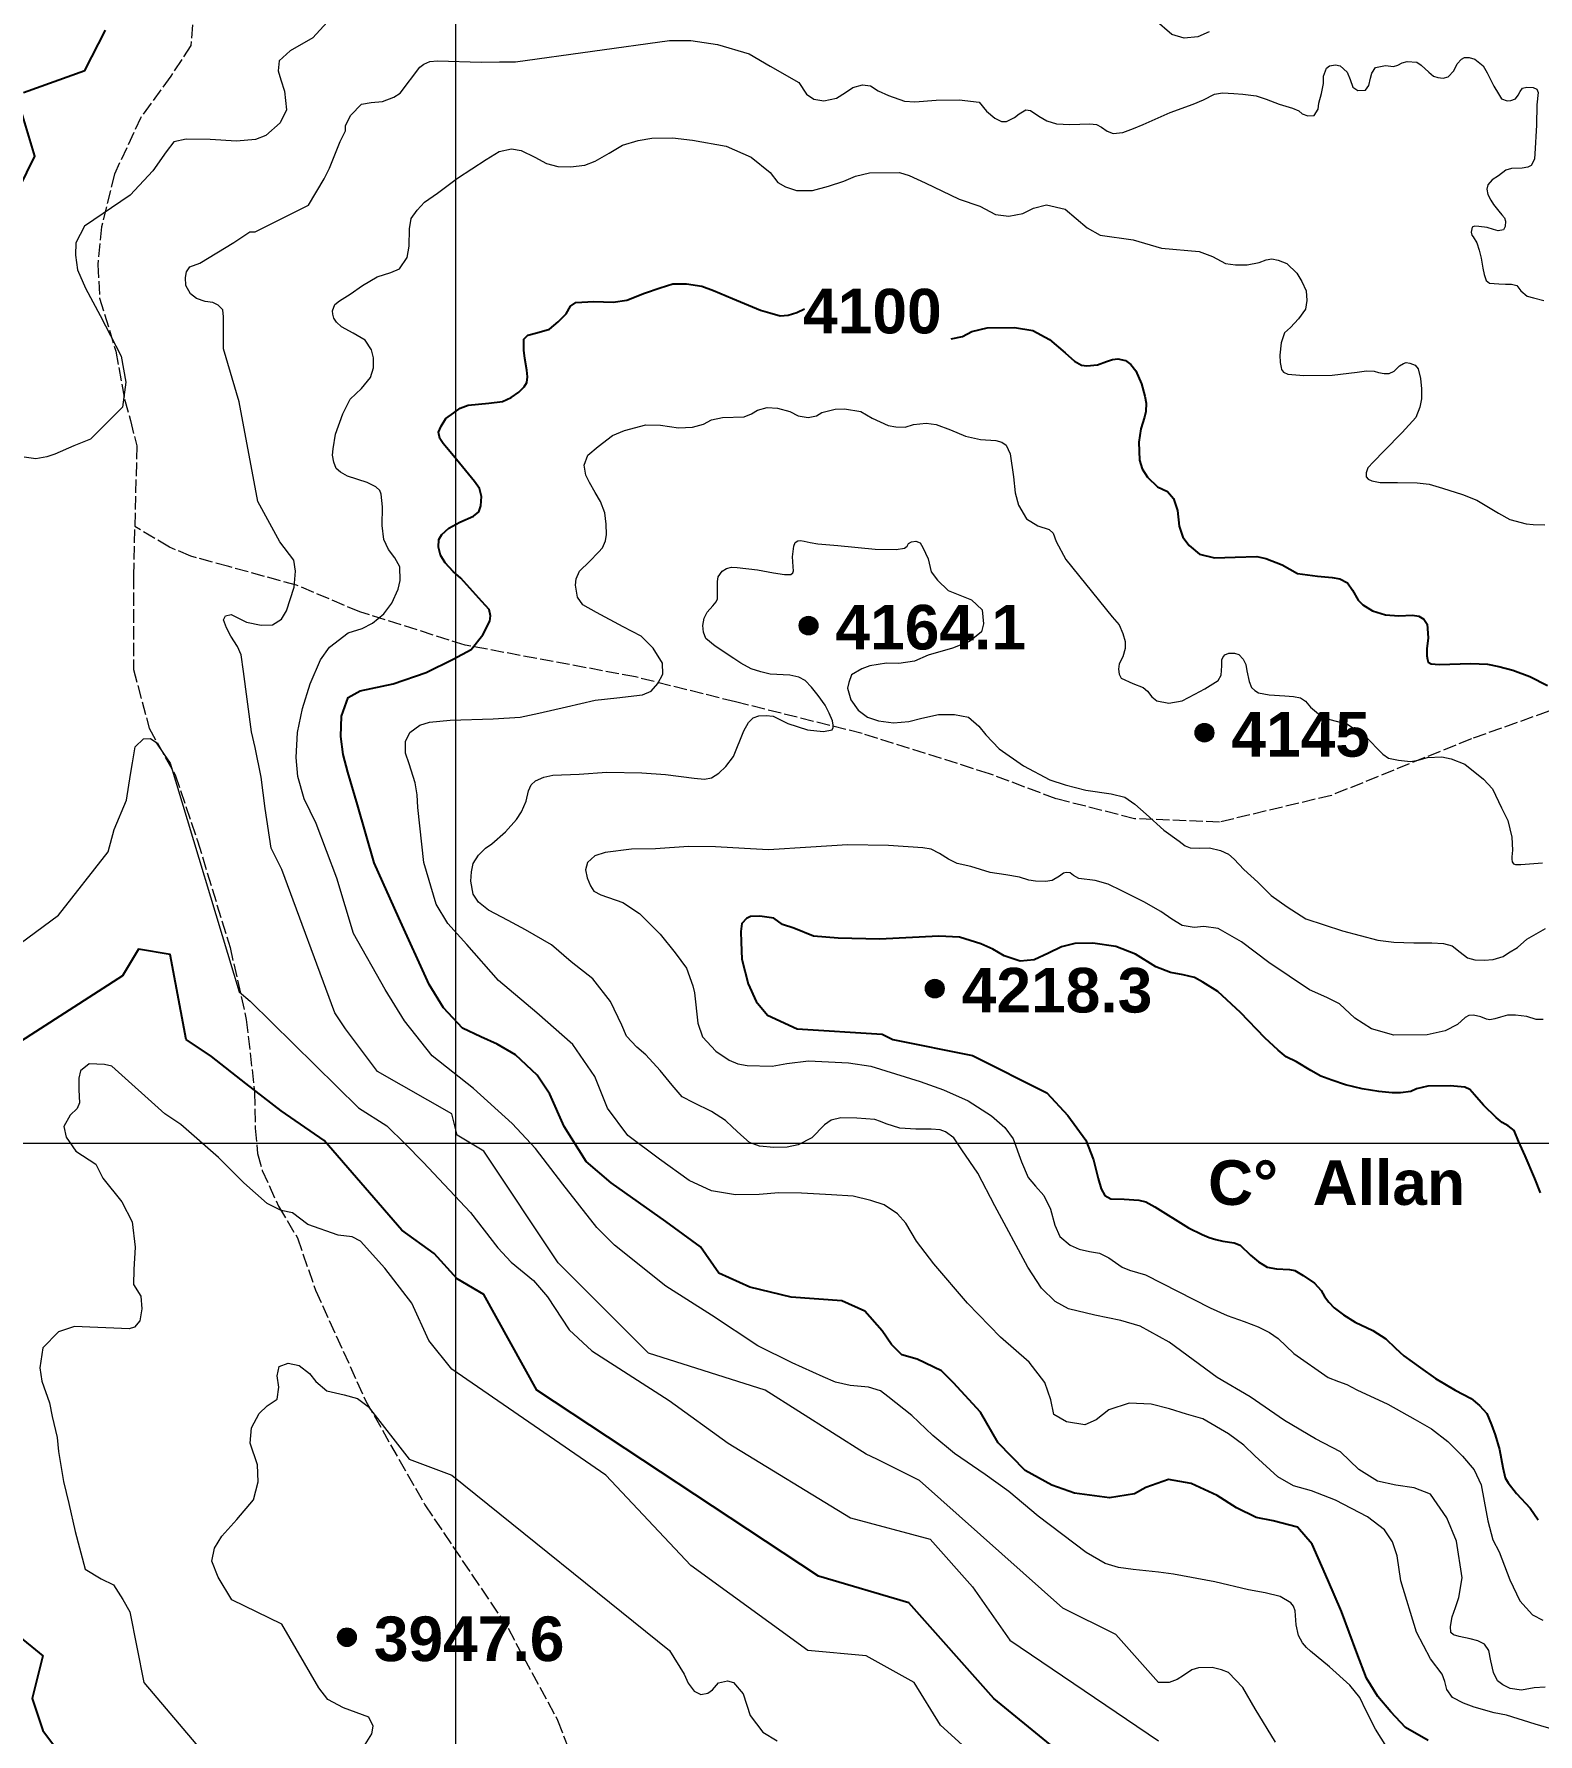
# Model space of a CAD drawing. Header units: metres. Extents: x 405809 to 420020, y 8257398 to 8272141.
# Drawn here: x 410622 to 411970, y 8266470 to 8267994 of the extents above; entities that cross this region are included whole.
import ezdxf

# ---------------------------------------------------------------- set-up
doc = ezdxf.new("R2010")
doc.units = ezdxf.units.M
doc.linetypes.add('ACAD_ISO02W100', pattern=[15, 12, -3])
for name, color, linetype, lineweight in [('CAMINOS1', 7, 'ACAD_ISO02W100', 5), ('COORDENADAS', 30, 'Continuous', 5), ('CURVAS MAESTRAS', 90, 'Continuous', 25), ('CURVAS SECUNDARIS', 46, 'Continuous', 9), ('texto', 7, 'Continuous', 13)]:
    doc.layers.add(name, color=color, linetype=linetype, lineweight=lineweight)
doc.styles.add('CARLOS', font='arialbd.ttf', dxfattribs={"height": 48})

msp = doc.modelspace()

# ---------------------------------------------------------------- hatches: boundary and pattern name
at = {"layer": 'texto'}
h = msp.add_hatch(color=256, dxfattribs=at)
edge = h.paths.add_edge_path()
edge.add_arc((411316.5, 8267463.8), 8.37, 0, 360)
h = msp.add_hatch(color=256, dxfattribs=at)
edge = h.paths.add_edge_path()
edge.add_arc((411671.4, 8267367.8), 8.37, 0, 360)
h = msp.add_hatch(color=256, dxfattribs=at)
edge = h.paths.add_edge_path()
edge.add_arc((411429.7, 8267138.4), 8.37, 0, 360)
h = msp.add_hatch(color=256, dxfattribs=at)
edge = h.paths.add_edge_path()
edge.add_arc((410902.7, 8266557), 8.37, 0, 360)

# ---------------------------------------------------------------- linework, layer by layer
at = {"layer": 'CAMINOS1'}
for points in [[(410764.3, 8268002.4), (410762.8, 8267983.7), (410744.7, 8267956.3), (410718, 8267919.3), (410694.2, 8267868.4), (410682.7, 8267821.3), (410679.3, 8267787.5), (410681, 8267757.4), (410695.4, 8267709.8), (410703.4, 8267666.7), (410708.6, 8267647.8), (410714.3, 8267624.9), (410711.3, 8267508.4), (410711.3, 8267424.6), (410725.3, 8267372), (410748.6, 8267330.1), (410768.7, 8267271), (410797.9, 8267175.2), (410812.5, 8267110.6), (410819.9, 8267045.7), (410820.5, 8267013.3), (410822.6, 8266990.5), (410826.8, 8266975.5), (410841.3, 8266943.3), (410858.4, 8266914.9), (410874.5, 8266868.1), (410919.6, 8266768.7), (410972.6, 8266675.6), (411047.1, 8266565), (411091.6, 8266482.5), (411129.7, 8266383)], [(412460.2, 8267636.2), (412429.6, 8267620.2), (412382.7, 8267593.4), (412341.1, 8267561.5), (412300.3, 8267528.2), (412273, 8267510.3), (412148.7, 8267448.9), (412036.6, 8267407.1), (411910.7, 8267362.3), (411785.2, 8267311.6), (411685, 8267287.7), (411608.6, 8267290.7), (411538.4, 8267308.6), (411478.6, 8267331), (411364.6, 8267367.1), (411251, 8267395.4), (411161.3, 8267417.8), (411008.6, 8267446.3), (410914.4, 8267476.1), (410857.6, 8267500), (410796.7, 8267516.7), (410762.8, 8267526), (410743.5, 8267534.2), (410712.4, 8267552.7)]]:
    msp.add_lwpolyline(points, dxfattribs=at)
at = {"layer": 'COORDENADAS'}
for p, q in [((411000, 8271350), (411000, 8257550)), ((406200, 8267000), (419600, 8267000))]:
    msp.add_line(p, q, dxfattribs=at)
at = {"layer": 'CURVAS MAESTRAS'}
for points in [[(410612.8, 8267941.6), (410667.6, 8267961.5), (410686.1, 8267997.5)], [(410601.4, 8267840.6), (410622.9, 8267884.6), (410608.7, 8267932.3)], [(411872.1, 8266464.4), (411851.8, 8266476), (411838.6, 8266490), (411827, 8266503.8), (411816.8, 8266520.4), (411808.1, 8266542.9), (411794.3, 8266580.1), (411781.9, 8266608.3), (411768, 8266640.4), (411754.9, 8266655.6), (411733.1, 8266661.4), (411717.9, 8266664.3), (411700.3, 8266673.1), (411682.9, 8266684), (411659.6, 8266694.9), (411639.3, 8266698.5), (411618.9, 8266691.3), (411608.7, 8266685.5), (411586.2, 8266681.8), (411555, 8266686.2), (411534.6, 8266693.4), (411510.7, 8266706.5), (411486.6, 8266731.3), (411470.7, 8266758.8), (411446.6, 8266785), (411435.7, 8266795.9), (411414, 8266806.1), (411400.1, 8266810.1), (411390.8, 8266819.4), (411382.6, 8266831.7), (411367.1, 8266849.2), (411346.3, 8266858.6), (411301, 8266861.7), (411263.9, 8266870.9), (411236, 8266883.3), (411219.5, 8266906.9), (411188.6, 8266929.6), (411139.6, 8266964.2), (411117.3, 8266983.5), (411097.4, 8267014.8), (411084.7, 8267043.8), (411073.2, 8267060.7), (411053.7, 8267078.9), (411037.5, 8267088.6), (411022.6, 8267095.3), (411006.4, 8267102.8), (410989.4, 8267121.1), (410976.5, 8267142), (410949.3, 8267201.9), (410927, 8267251.3), (410912.1, 8267303.1), (410903.4, 8267332.3), (410899.4, 8267348.3), (410897.3, 8267364.4), (410897.8, 8267382.7), (410903.7, 8267399.4), (410914.5, 8267405.3), (410944.1, 8267411.7), (410973.7, 8267421.9), (410997.9, 8267433.8), (411014.1, 8267442.5), (411024.4, 8267455.4), (411030.8, 8267467.8), (411031.5, 8267472.7), (411030.1, 8267478.1), (411023.5, 8267485.3), (411004.8, 8267506.4), (410998, 8267512.4), (410990.8, 8267520.1), (410986.6, 8267526.8), (410984.9, 8267534.2), (410985.2, 8267540.9), (410987.9, 8267545.5), (410994, 8267551.1), (411003.9, 8267556.5), (411016.2, 8267561.8), (411020.8, 8267565.9), (411022.6, 8267571.2), (411023.2, 8267579.5), (411021.6, 8267586.7), (411017, 8267593.1), (410998.2, 8267616), (410991.8, 8267623.4), (410988.9, 8267627), (410986.1, 8267631.4), (410984.8, 8267637.1), (410987.2, 8267642.7), (410991.2, 8267649.4), (410998.4, 8267654.4), (411004.2, 8267658.6), (411011.4, 8267661.4), (411029.9, 8267663.1), (411042, 8267664.8), (411049.9, 8267668.2), (411056.7, 8267673.1), (411061.5, 8267677.7), (411063.9, 8267681.8), (411064.5, 8267686.8), (411064.1, 8267692.8), (411062.2, 8267703.1), (411061.4, 8267710.6), (411061.4, 8267720.6), (411064.9, 8267724.3), (411073, 8267726.2), (411084.3, 8267729.4), (411092.2, 8267736), (411099.2, 8267743.3), (411103.2, 8267750), (411107.8, 8267753.5), (411124, 8267754.3), (411141.5, 8267753.8), (411153.7, 8267755.6), (411169.4, 8267761.7), (411183.4, 8267766.5), (411194.8, 8267770.1), (411207.1, 8267770.1), (411220.8, 8267768.2), (411231.2, 8267764.1), (411248.4, 8267756.9), (411273.5, 8267746.7), (411281.8, 8267744.1), (411291.2, 8267741.6), (411298.2, 8267742.1), (411306.1, 8267744.4), (411312.9, 8267747.7)], [(411444.3, 8267720.8), (411454.5, 8267723.1), (411462.9, 8267727.3), (411476.7, 8267730.8), (411501.1, 8267731.1), (411517.7, 8267728.2), (411532.5, 8267720.4), (411546.7, 8267708.2), (411554.9, 8267700.7), (411561.1, 8267697.2), (411565.9, 8267696.7), (411575.4, 8267697.7), (411583.7, 8267700.4), (411589, 8267702.3), (411593.7, 8267702.8), (411600.5, 8267701.3), (411605.4, 8267697.9), (411609.8, 8267692.3), (411614.9, 8267680.4), (411618.1, 8267669.4), (411619.3, 8267663.1), (411618.8, 8267655.8), (411617.6, 8267650.7), (411614.5, 8267640.1), (411612.5, 8267628.1), (411613.3, 8267612.1), (411615.6, 8267604.4), (411620.3, 8267597), (411629.3, 8267588.1), (411638.3, 8267584), (411643.7, 8267577.8), (411647.2, 8267566.9), (411648.8, 8267552.9), (411651.9, 8267543.2), (411657.7, 8267535.5), (411667.1, 8267527.7), (411680.4, 8267524.5), (411699, 8267525.3), (411718.5, 8267525.7), (411726.4, 8267524.1), (411741.1, 8267518.2), (411754.8, 8267510.5), (411772.7, 8267508.1), (411785.9, 8267507), (411792.8, 8267505.7), (411799.6, 8267502), (411804.2, 8267495.6), (411809.1, 8267486.5), (411813.5, 8267482.3), (411822.2, 8267476.9), (411833.6, 8267473.6), (411845.6, 8267472.6), (411857.8, 8267473.2), (411863.6, 8267472.2), (411868.2, 8267469.7), (411871.1, 8267465.2), (411872, 8267452.8), (411870.8, 8267443), (411870.8, 8267436.6), (411871.3, 8267433.4), (411872.1, 8267431.1), (411874.8, 8267429.5), (411881.9, 8267428.8), (411910.3, 8267429.9), (411925.3, 8267429.1), (411935.2, 8267427.2), (411947.9, 8267424), (411963.1, 8267418.2), (411979.1, 8267410)], [(411972.6, 8266955.3), (411967.5, 8266968.1), (411958.8, 8266988.6), (411953.1, 8267001.7), (411949.1, 8267011.1), (411943.8, 8267015.4), (411938.2, 8267018.3), (411932.9, 8267022.8), (411921.7, 8267033.8), (411913.5, 8267043.1), (411909.3, 8267048.1), (411904.9, 8267050.2), (411891.8, 8267051.4), (411871.7, 8267050.9), (411861.6, 8267048.7), (411856.5, 8267046.2), (411847.3, 8267045.1), (411839.8, 8267045.1), (411827.9, 8267046.3), (411812.9, 8267048.5), (411798, 8267052.3), (411785.6, 8267056.4), (411775.9, 8267059.8), (411766.8, 8267064.9), (411754, 8267072.9), (411744.7, 8267077.4), (411737.6, 8267083.1), (411725.7, 8267094.4), (411703.6, 8267116.9), (411683.4, 8267135.8), (411670, 8267144.1), (411662.5, 8267148.3), (411652.3, 8267150.8), (411641.1, 8267152.8), (411627.9, 8267157.9), (411609.6, 8267169.4), (411592, 8267176.1), (411571.5, 8267179), (411555.2, 8267178.7), (411543.2, 8267175.8), (411531.7, 8267170.1), (411518.9, 8267164.3), (411506.1, 8267163), (411492, 8267167.8), (411481.8, 8267173.9), (411471, 8267178.5), (411451.8, 8267184.5), (411433.2, 8267185.3), (411380.2, 8267182.8), (411343, 8267183.5), (411320.9, 8267185.3), (411303.2, 8267192.6), (411293.1, 8267195.9), (411285.5, 8267201.7), (411272.7, 8267203.2), (411264.6, 8267202.9), (411260.8, 8267201.2), (411256.8, 8267196.9), (411255.8, 8267189.6), (411256, 8267180), (411256.6, 8267164.9), (411262.4, 8267142.6), (411269.6, 8267126.8), (411279.7, 8267114.5), (411306.3, 8267102.3), (411382.5, 8267097.5), (411392.1, 8267092.8), (411463.5, 8267078.5), (411530.2, 8267045.1), (411549.1, 8267024.8), (411565, 8267002.5), (411572, 8266984.9), (411576, 8266968.3), (411578.9, 8266958.8), (411582.2, 8266953), (411587.6, 8266950.1), (411599.6, 8266949.7), (411612.7, 8266948.7), (411618.9, 8266947.3), (411626.9, 8266942.8), (411657.1, 8266924.1), (411669.4, 8266918.1), (411675.6, 8266915.4), (411681.6, 8266913.4), (411687.8, 8266912.1), (411698.2, 8266910.5), (411703.4, 8266908.5), (411712.6, 8266899.6), (411720, 8266893.5), (411727.7, 8266888.7), (411736.1, 8266887.3), (411747.6, 8266886.7), (411752.6, 8266885.6), (411760, 8266881.3), (411770.2, 8266874.3), (411776.2, 8266867.9), (411779.1, 8266862.4), (411783, 8266857.2), (411787.7, 8266852.3), (411796, 8266845.9), (411806.6, 8266839.4), (411822.3, 8266831.9), (411834, 8266824.5), (411842.6, 8266816.1), (411850.2, 8266809.1), (411865.1, 8266798.6), (411878.6, 8266789), (411896.1, 8266778.4), (411910.5, 8266771), (411917.9, 8266764.7), (411924.7, 8266757.4), (411928.9, 8266747.3), (411932.1, 8266738.4), (411935.8, 8266725.3), (411938.9, 8266709.1), (411940.9, 8266700), (411943.6, 8266695.3), (411951.2, 8266685.9), (411963.3, 8266672.7), (411970.7, 8266662.3)], [(411587.4, 8266416.4), (411482.6, 8266502.1), (411406.4, 8266587.9), (411325.4, 8266611.7), (411072.9, 8266778.4), (411025.3, 8266864.1), (411001.5, 8266878.4), (410980.9, 8266901), (410952, 8266922), (410882.4, 8267002.3), (410843.6, 8267028.8), (410812.1, 8267053.2), (410781.4, 8267077.6), (410758.6, 8267092.8), (410744.3, 8267169), (410715.7, 8267173.7), (410701.4, 8267149.9), (410553.7, 8267054.7)], [(410577.6, 8266583.1), (410630, 8266540.2), (410620.4, 8266502.1), (410630, 8266473.5), (410644.2, 8266454.5)]]:
    msp.add_lwpolyline(points, dxfattribs=at)
at = {"layer": 'CURVAS SECUNDARIS'}
for points in [[(410891.5, 8268012), (410872.1, 8267990.8), (410851.7, 8267979.1), (410841.8, 8267970.1), (410841.1, 8267961), (410843.3, 8267953.1), (410846.7, 8267942.8), (410848.6, 8267926.2), (410842.9, 8267914.5), (410830.1, 8267903.2), (410820.7, 8267899.4), (410803.7, 8267898.2), (410780.2, 8267899.4), (410758.7, 8267899.8), (410747.6, 8267897.4), (410740.5, 8267888.5), (410728.7, 8267871.5), (410708.4, 8267849.7), (410667.4, 8267821.9), (410659.8, 8267806.9), (410659.3, 8267796), (410661.2, 8267782.8), (410668.3, 8267766.2), (410681.5, 8267741.7), (410700.4, 8267705.4), (410704.6, 8267681.9), (410701.4, 8267659.6), (410672.8, 8267631), (410657.8, 8267624.9), (410640.8, 8267617.6), (410633.8, 8267615.2), (410623.8, 8267613.3), (410613.2, 8267614.7)], [(411675.7, 8267996.2), (411665.5, 8267991.7), (411653.2, 8267990.5), (411642.1, 8267993.7), (411627, 8268006.8)], [(411735.1, 8266462.8), (411716.9, 8266492.9), (411705.8, 8266511.9), (411693.1, 8266525.5), (411686.8, 8266527.9), (411678.3, 8266530), (411666, 8266529.7), (411660, 8266527.9), (411652.6, 8266522.6), (411646.9, 8266519.1), (411639.7, 8266516.4), (411630.2, 8266516.4), (411592.1, 8266559.3), (411544.5, 8266583.1), (411415.9, 8266697.4), (411377.8, 8266716.5), (411368.2, 8266721.2), (411277.7, 8266778.4), (411173, 8266811.7), (411092, 8266892.7), (411025.3, 8266992.7), (411001.5, 8267007), (410996.7, 8267026.1), (410930, 8267064.2), (410901.5, 8267102.3), (410891.9, 8267116.6), (410844.3, 8267245.2), (410839.5, 8267254.7), (410834.8, 8267264.2), (410829.5, 8267299.9), (410825.7, 8267328), (410820.3, 8267354.5), (410817, 8267368.5), (410809.9, 8267422.6), (410807.9, 8267437.7), (410804.5, 8267445), (410798.5, 8267454.4), (410794.6, 8267461.7), (410792, 8267469), (410793.8, 8267472.5), (410798.9, 8267473.7), (410812.8, 8267467), (410825.9, 8267464.3), (410835.9, 8267464.6), (410844, 8267469.5), (410848.6, 8267477), (410855.4, 8267498.4), (410856.7, 8267512.6), (410855, 8267522.6), (410842.4, 8267539), (410822.9, 8267575.2), (410806.2, 8267664.3), (410791.9, 8267712), (410791.9, 8267740.5), (410791.5, 8267746.9), (410787.4, 8267751), (410782.4, 8267753.5), (410775.6, 8267754.3), (410767.8, 8267756.9), (410762.5, 8267761.3), (410758.2, 8267768.7), (410757.9, 8267775.9), (410758.8, 8267780.9), (410761.9, 8267785.5), (410770.9, 8267788.6), (410801.4, 8267807.2), (410815.7, 8267816.8), (410820.5, 8267816.8), (410830, 8267821.5), (410868.1, 8267840.6), (410882.4, 8267864.4), (410887.2, 8267873.9), (410896.7, 8267897.7), (410901.5, 8267907.3), (410901.5, 8267912), (410906.2, 8267921.5), (410915.7, 8267931.1), (410924.5, 8267932.7), (410934.7, 8267933.7), (410944.7, 8267937.4), (410950.4, 8267941.2), (410968.1, 8267964.4), (410971.5, 8267967.2), (410977.1, 8267969.5), (410983.8, 8267970.2), (411022.9, 8267969), (411039.6, 8267969.2), (411053.9, 8267969.2), (411192, 8267988.2), (411211.1, 8267988.2), (411234.8, 8267984.7), (411263.2, 8267976.4), (411282.2, 8267965.3), (411307.7, 8267950.5), (411314.7, 8267940.3), (411321.3, 8267935.7), (411330.1, 8267934.3), (411341.7, 8267936.6), (411349.6, 8267941.7), (411356.1, 8267946.3), (411364.9, 8267948.6), (411371.9, 8267947.7), (411378.9, 8267943.1), (411388.1, 8267938.9), (411402.5, 8267933.8), (411411.8, 8267933.3), (411431, 8267934.7), (411451.4, 8267935.2), (411469.5, 8267932.9), (411476, 8267925), (411483.5, 8267918.8), (411489.4, 8267915.6), (411494.1, 8267915.6), (411501.2, 8267919.3), (411505.4, 8267922.7), (411511.2, 8267926), (411515.4, 8267925.6), (411523, 8267920.6), (411530.1, 8267916.4), (411538.9, 8267913.5), (411550.6, 8267913), (411568.6, 8267913.5), (411574.6, 8267913), (411579.2, 8267910.5), (411584.2, 8267907.1), (411589.6, 8267904.9), (411598.4, 8267905.7), (411607.7, 8267909.4), (411616.4, 8267913), (411640.6, 8267923.8), (411661.2, 8267931.1), (411670.7, 8267935.2), (411680.4, 8267940.3), (411687.6, 8267941.4), (411697.8, 8267940.7), (411705.9, 8267940.3), (411717.7, 8267938.8), (411726.8, 8267935.6), (411738.3, 8267931.2), (411750.5, 8267927.6), (411756, 8267925.3), (411758.9, 8267922.6), (411764.1, 8267920.9), (411769.8, 8267921.2), (411773.3, 8267926.6), (411774.1, 8267932), (411776.3, 8267940.7), (411778.2, 8267949.6), (411778.2, 8267956.4), (411780.9, 8267963.4), (411783.6, 8267965.6), (411788.8, 8267966.4), (411793.1, 8267965.6), (411799.3, 8267959.9), (411802, 8267953.4), (411804.5, 8267946.6), (411808.8, 8267943.4), (411815.9, 8267943.9), (411818.8, 8267948), (411820.2, 8267954.5), (411821.6, 8267959.1), (411824.8, 8267964.2), (411833.6, 8267965.9), (411840.9, 8267965.1), (411844.7, 8267966.2), (411848.7, 8267968.3), (411853.3, 8267969.4), (411861.8, 8267968.9), (411865.8, 8267966.2), (411872.6, 8267959.9), (411876.9, 8267956.2), (411880.7, 8267955.1), (411885.3, 8267954.5), (411889.9, 8267955.6), (411895.1, 8267961), (411898.1, 8267967.3), (411901.9, 8267971.6), (411904.6, 8267973.2), (411908.7, 8267973.2), (411913.9, 8267971.6), (411921.2, 8267965.7), (411925, 8267959.4), (411930.7, 8267947.5), (411935, 8267940.5), (411937.7, 8267936.1), (411942.9, 8267934.2), (411946, 8267934.5), (411950.2, 8267936), (411952.8, 8267939.2), (411954.4, 8267942.6), (411956.4, 8267945.6), (411960.5, 8267946.4), (411966, 8267946.2), (411969.3, 8267944.7), (411970.6, 8267941.7), (411969.5, 8267930.7), (411969.1, 8267912.5), (411967.7, 8267886.7), (411967.2, 8267882.3), (411965.9, 8267878.9), (411964.3, 8267876.2), (411961.3, 8267874.6), (411956.1, 8267873.8), (411946.7, 8267873.6), (411941.5, 8267872), (411935.1, 8267867.1), (411929.4, 8267863.3), (411925.6, 8267859), (411924.6, 8267855), (411925.4, 8267850.3), (411928.1, 8267845.2), (411930.6, 8267841.2), (411935.3, 8267835.3), (411938, 8267831.9), (411940.4, 8267829.2), (411941.3, 8267826.3), (411941.1, 8267821.6), (411939.4, 8267818.5), (411934.8, 8267817.7), (411930.5, 8267818.9), (411924.8, 8267820.6), (411917.3, 8267821.7), (411913.6, 8267822), (411911.3, 8267820.9), (411910.4, 8267816.6), (411911, 8267813.8), (411912.2, 8267812.3), (411915.6, 8267806.8), (411917.7, 8267800.4), (411919.6, 8267793.3), (411921.1, 8267784.3), (411922.1, 8267778.5), (411923.9, 8267773.3), (411927.1, 8267770.8), (411935.2, 8267770.3), (411941.4, 8267770), (411946.7, 8267769.8), (411951.5, 8267768.8), (411955.2, 8267764), (411960.8, 8267759.2), (411966.3, 8267757.5), (411975.6, 8267755.2)], [(411838.6, 8266452.9), (411824.8, 8266474.5), (411816.3, 8266491.1), (411810.8, 8266502.9), (411801.8, 8266514.1), (411783.4, 8266530.5), (411766.4, 8266544.6), (411762.9, 8266547.9), (411759.2, 8266552.1), (411755.6, 8266558.6), (411753.7, 8266568.2), (411752.7, 8266580.5), (411751.4, 8266584.7), (411749, 8266587.8), (411739.3, 8266593.6), (411725.9, 8266596.8), (411710.9, 8266599.4), (411680.6, 8266606.7), (411643.6, 8266613.5), (411630.1, 8266615.4), (411607.5, 8266617.8), (411594.4, 8266619.4), (411582.3, 8266623), (411565.5, 8266633), (411522.5, 8266665.4), (411496.1, 8266687.5), (411474.7, 8266702.9), (411447.4, 8266721.6), (411427.8, 8266737.8), (411409, 8266755.7), (411387.7, 8266772.7), (411380.9, 8266778), (411370.3, 8266781), (411353.8, 8266782.6), (411340.7, 8266785.6), (411329.7, 8266790.3), (411301.7, 8266802.9), (411271.1, 8266818.3), (411229.5, 8266845.8), (411188.7, 8266871.7), (411142.6, 8266908.5), (411126.8, 8266924.3), (411096.3, 8266963.2), (411071.6, 8266995.1), (411050.7, 8267017.5), (411016.1, 8267048.8), (410979.2, 8267078.1), (410954.3, 8267109.4), (410936.9, 8267137.6), (410908.6, 8267187.8), (410893.5, 8267237.5), (410875, 8267286.4), (410864.3, 8267308.5), (410858.8, 8267328.5), (410857.3, 8267345.5), (410858.4, 8267367.9), (410863, 8267389.5), (410869.8, 8267411.5), (410878.9, 8267433.2), (410887.2, 8267444.6), (410903.9, 8267457.4), (410916.4, 8267461.2), (410925.5, 8267466.1), (410935.7, 8267474.5), (410942.8, 8267483.9), (410948.6, 8267496.4), (410950.5, 8267504.2), (410950, 8267516.6), (410945.7, 8267524.7), (410940, 8267532), (410935.9, 8267541.1), (410934.2, 8267553.5), (410934.5, 8267570.4), (410933.5, 8267581.7), (410932.2, 8267584.9), (410928.7, 8267588.2), (410920.7, 8267592.1), (410903.3, 8267597.8), (410896.8, 8267601.3), (410893, 8267604.7), (410890.9, 8267610.2), (410889.6, 8267616.7), (410890.3, 8267622.4), (410892.4, 8267635.4), (410898.9, 8267653.6), (410905.7, 8267666.8), (410915.8, 8267676.3), (410923.7, 8267686.2), (410926.5, 8267695), (410926.5, 8267703.9), (410924.6, 8267710.9), (410919.1, 8267719.8), (410908.4, 8267725.9), (410897.7, 8267731.7), (410893.4, 8267735.8), (410890.9, 8267739.5), (410890, 8267743.1), (410889.8, 8267745.9), (410891.7, 8267751.5), (410896, 8267754.9), (410905.5, 8267760.9), (410916.7, 8267768.8), (410929.7, 8267776.3), (410942, 8267780.2), (410949.8, 8267783.6), (410956.8, 8267793.7), (410958.5, 8267803.8), (410958.9, 8267819.4), (410960.3, 8267828.6), (410965.5, 8267836.2), (410972.1, 8267843.5), (410983.9, 8267851.5), (411001.7, 8267864.8), (411027.5, 8267881.5), (411039.1, 8267888.9), (411050.2, 8267891.3), (411058.9, 8267889.6), (411071.1, 8267883.7), (411081.5, 8267878.1), (411091.7, 8267875.3), (411103.2, 8267875), (411116.1, 8267876.4), (411125.1, 8267880.2), (411137.7, 8267887.2), (411149.8, 8267894.5), (411163.8, 8267898.6), (411176.1, 8267900.8), (411194.5, 8267901.1), (411212.6, 8267899), (411242.6, 8267893.5), (411265, 8267883.7), (411282, 8267870.1), (411289, 8267861.1), (411295.7, 8267857.2), (411305.7, 8267853.8), (411320, 8267853.8), (411334.3, 8267857.6), (411348.2, 8267862.1), (411358.7, 8267866.6), (411371.2, 8267869.8), (411398.1, 8267870.1), (411406.8, 8267867.3), (411421, 8267860.7), (411451.5, 8267846), (411470, 8267839.8), (411484.2, 8267832.3), (411496.1, 8267830.9), (411508.5, 8267833.2), (411518.2, 8267838), (411529.7, 8267841.1), (411546.5, 8267837.1), (411566.4, 8267820.4), (411578, 8267813.7), (411607.6, 8267809.7), (411632.8, 8267802.2), (411666.6, 8267799.1), (411678.5, 8267794.7), (411690.4, 8267788.5), (411699.3, 8267787.1), (411709.6, 8267787.1), (411720.4, 8267789.4), (411726.9, 8267791.7), (411731.8, 8267792.5), (411737.5, 8267791.5), (411745.2, 8267788.4), (411754.1, 8267779.6), (411758.6, 8267772.2), (411762.6, 8267763.8), (411763.3, 8267755.2), (411762.1, 8267747.5), (411755.7, 8267738.8), (411748.6, 8267731), (411743.3, 8267726.2), (411740.2, 8267717.2), (411739.1, 8267706.3), (411739.3, 8267699.6), (411740.3, 8267695.1), (411740.5, 8267693.5), (411742.3, 8267690.9), (411746.1, 8267689.2), (411760.5, 8267688), (411785.9, 8267688.4), (411808.2, 8267691.1), (411816.7, 8267692.1), (411823.6, 8267691.9), (411827.4, 8267690.7), (411832.5, 8267689.7), (411836.9, 8267689.9), (411841.5, 8267691.9), (411846.4, 8267696.7), (411849.8, 8267698.8), (411852.2, 8267699.6), (411855.4, 8267699.2), (411860.3, 8267697.3), (411863.1, 8267694.1), (411865.1, 8267685.4), (411866.1, 8267676.1), (411866.1, 8267667.1), (411864.6, 8267659.5), (411860.9, 8267650.3), (411848.8, 8267636.9), (411832.4, 8267620.5), (411823.1, 8267610.5), (411818, 8267605.2), (411816.3, 8267600.6), (411816.3, 8267597.1), (411818.2, 8267595), (411821.5, 8267593.5), (411828.9, 8267592.2), (411844.5, 8267592), (411862, 8267591.9), (411872.8, 8267590.5), (411884.8, 8267587.1), (411902.9, 8267581.3), (411915.6, 8267576.1), (411935, 8267564.7), (411945.1, 8267559), (411959.7, 8267555.1), (411966.1, 8267554.3), (411976.6, 8267554.1)], [(411985.3, 8266474), (411967.8, 8266479.2), (411942.3, 8266487.1), (411931.1, 8266489.2), (411913.2, 8266494.3), (411903.7, 8266497.9), (411893.8, 8266503.1), (411888.6, 8266510.2), (411887, 8266517.4), (411884.6, 8266523.8), (411874.2, 8266537.7), (411861.5, 8266561.6), (411847.5, 8266607.4), (411844.1, 8266629.9), (411840.1, 8266642.4), (411832.9, 8266653.2), (411817.7, 8266664.8), (411788.9, 8266679.7), (411767.4, 8266688.3), (411751.2, 8266692.7), (411737.3, 8266700.8), (411716.7, 8266719.6), (411706.8, 8266729.1), (411692.9, 8266739.4), (411670.1, 8266752.8), (411655.2, 8266756.9), (411640, 8266761.7), (411623.7, 8266765.8), (411603.8, 8266766.7), (411585.8, 8266760.8), (411574.5, 8266751.8), (411564.1, 8266747.3), (411547.8, 8266750), (411536.5, 8266756.6), (411533.8, 8266769.8), (411528.3, 8266785.3), (411514.2, 8266803.5), (411488.7, 8266825.9), (411459, 8266856.5), (411428.8, 8266891.7), (411413.2, 8266912), (411403.8, 8266928.3), (411396.4, 8266936.4), (411384.4, 8266944.6), (411372.4, 8266948.4), (411356.6, 8266952.3), (411337.2, 8266953.4), (411310.3, 8266955.1), (411289.9, 8266955.4), (411272.1, 8266953.8), (411251, 8266953.4), (411229.6, 8266957), (411209.5, 8266966.4), (411182.9, 8266985.5), (411154.4, 8267006.8), (411136.3, 8267031.2), (411124.9, 8267059.6), (411105.1, 8267088.2), (411073, 8267116.6), (411038.7, 8267145.8), (411010.2, 8267177.9), (410993.2, 8267196.9), (410982.7, 8267214), (410971.5, 8267251.4), (410966.2, 8267300.8), (410965.7, 8267312.2), (410963.9, 8267322.8), (410958.4, 8267339.8), (410955.3, 8267349.4), (410955.3, 8267359.8), (410959.2, 8267368), (410968, 8267374.6), (410976.8, 8267377.2), (410995.2, 8267379.1), (411033.7, 8267380.3), (411058.1, 8267381.6), (411074.7, 8267385.3), (411099.4, 8267391), (411125.3, 8267397), (411144.5, 8267399), (411167.8, 8267401.6), (411175.4, 8267405.1), (411181.3, 8267412), (411185.9, 8267420.2), (411185.6, 8267430.1), (411177.1, 8267443.6), (411166.5, 8267454.2), (411150.3, 8267462.8), (411126.3, 8267475.6), (411114.1, 8267482.3), (411109.4, 8267489.2), (411107.5, 8267500), (411108.2, 8267505.8), (411111.2, 8267512.5), (411120.2, 8267521.2), (411128.3, 8267529.5), (411131.9, 8267533.6), (411134.6, 8267539.9), (411135.4, 8267545.5), (411135.1, 8267554.8), (411133.8, 8267565), (411130, 8267575.2), (411125.1, 8267583), (411120.1, 8267592.2), (411116.9, 8267598.8), (411115.3, 8267607.5), (411118.7, 8267616.5), (411128, 8267624.4), (411140.7, 8267634.2), (411151.5, 8267638.7), (411170.5, 8267643.9), (411183.8, 8267643.6), (411199.8, 8267641.2), (411212.5, 8267641.8), (411222.2, 8267644.5), (411229.5, 8267648.2), (411239.5, 8267650.3), (411258.9, 8267650.9), (411265.3, 8267653.6), (411270.7, 8267656.9), (411279.5, 8267659.4), (411288.6, 8267658.8), (411299.8, 8267655.7), (411307.1, 8267651.8), (411316.2, 8267650.3), (411323.7, 8267651.8), (411328.3, 8267654.8), (411340.4, 8267657.8), (411348.8, 8267658.1), (411363.4, 8267655.7), (411373.6, 8267649.7), (411387.9, 8267643.3), (411394.8, 8267641.9), (411403.2, 8267641.7), (411410.6, 8267644), (411422.1, 8267645.3), (411430.9, 8267644.1), (411443.8, 8267639.3), (411457.1, 8267633.5), (411470.8, 8267630.5), (411484.3, 8267629.6), (411489.7, 8267628.2), (411493.8, 8267625.6), (411497.2, 8267617.8), (411500.1, 8267597.2), (411501.8, 8267582.9), (411504.8, 8267571.7), (411511.8, 8267559.4), (411522, 8267553.1), (411532.1, 8267550.1), (411535.7, 8267546.8), (411538.4, 8267539.3), (411547.2, 8267523), (411564.8, 8267501.2), (411588.8, 8267471.7), (411595.1, 8267464.6), (411598.3, 8267456.7), (411600.3, 8267449.7), (411600.3, 8267443.4), (411598.3, 8267435.9), (411595.1, 8267429.6), (411594.3, 8267424.7), (411594.9, 8267420.3), (411596.8, 8267416.8), (411607.2, 8267411.9), (411616.4, 8267408.4), (411620.4, 8267405.1), (411624.2, 8267399.9), (411628.7, 8267396.4), (411639.4, 8267394.3), (411651.5, 8267396.5), (411662.8, 8267402.3), (411671.9, 8267407), (411683.6, 8267414.5), (411686.4, 8267419.4), (411686.9, 8267427.8), (411687.1, 8267433.2), (411688, 8267435.3), (411689.8, 8267437.7), (411693.4, 8267439), (411698.4, 8267439.2), (411702.2, 8267438), (411706.2, 8267433.8), (411708.4, 8267429), (411709.5, 8267423.4), (411711.4, 8267413.7), (411713.7, 8267408.4), (411716.7, 8267405.6), (411719.8, 8267403.6), (411729.5, 8267401.6), (411743.6, 8267401), (411751.4, 8267400.4), (411757.4, 8267399.2), (411762, 8267396.1), (411766.5, 8267390.7), (411773.6, 8267384.8), (411783.7, 8267379.7), (411799.6, 8267375.4), (411815.5, 8267364.6), (411831.4, 8267348.7), (411836.5, 8267345), (411845.4, 8267343.1), (411856.1, 8267342), (411863, 8267343.2), (411871.3, 8267345.5), (411884.1, 8267346.1), (411892.6, 8267344.3), (411905, 8267339.5), (411921.6, 8267326.2), (411929.7, 8267317.4), (411937.8, 8267300.6), (411943.3, 8267289.2), (411947, 8267274.2), (411947.7, 8267262.5), (411947.1, 8267256.5), (411946.9, 8267254.3), (411947.3, 8267251.9), (411948.4, 8267250.4), (411950.2, 8267249.7), (411955, 8267249.6), (411974.5, 8267251.2)], [(411977, 8266512.1), (411967, 8266511.7), (411955.6, 8266509.5), (411945.5, 8266511), (411938.9, 8266514.4), (411934, 8266517.9), (411930.6, 8266525.4), (411928.1, 8266535.8), (411926.4, 8266545), (411922.4, 8266550.9), (411916.6, 8266553.9), (411909.6, 8266555.6), (411899.7, 8266557.5), (411894.6, 8266559), (411892.4, 8266561.3), (411892, 8266566.6), (411893.6, 8266575.4), (411896.6, 8266583.7), (411899.6, 8266592.5), (411902.6, 8266610.1), (411897.4, 8266643.2), (411888.6, 8266664.1), (411874, 8266685.1), (411859.3, 8266690.9), (411843, 8266693.4), (411826.5, 8266696.9), (411809.8, 8266707.3), (411793.5, 8266723.2), (411770.9, 8266734.9), (411743.2, 8266751.2), (411712.4, 8266772.5), (411682.9, 8266789.8), (411639.7, 8266821.4), (411613.7, 8266835.7), (411596.6, 8266840.9), (411573.1, 8266845.6), (411549.5, 8266851.5), (411537.7, 8266858), (411525.4, 8266869.8), (411513, 8266888.6), (411483.6, 8266943.6), (411468.4, 8266972.9), (411453.8, 8266993.9), (411446.8, 8267004.5), (411439.3, 8267009.9), (411434.6, 8267011.7), (411426.5, 8267012.5), (411412.8, 8267012.5), (411398.3, 8267013.3), (411386, 8267017.2), (411380.9, 8267019.4), (411375.8, 8267021.2), (411359.9, 8267022.3), (411345.4, 8267022.6), (411336.9, 8267020.4), (411330.8, 8267016.3), (411319.4, 8267004.5), (411307.3, 8266998.4), (411297.4, 8266996.4), (411285.3, 8266995.9), (411272.4, 8266997.1), (411263.5, 8267000.4), (411255.7, 8267007.2), (411248.3, 8267014.1), (411242, 8267020.1), (411229.4, 8267028.3), (411213.8, 8267036.1), (411203.1, 8267041.5), (411194.2, 8267051.8), (411183.5, 8267065), (411170.7, 8267078.9), (411162.5, 8267086), (411153.2, 8267095.9), (411149, 8267105.6), (411139, 8267126.9), (411123, 8267147.2), (411103.6, 8267162.3), (411086, 8267177.5), (411062.8, 8267191.2), (411047.1, 8267199.6), (411029.7, 8267208.8), (411020.5, 8267215.9), (411015.8, 8267223.1), (411013.8, 8267234.7), (411014.3, 8267243), (411015.8, 8267250.7), (411020.5, 8267257.9), (411027, 8267264.4), (411032.6, 8267268.1), (411044.7, 8267278.8), (411054.6, 8267290.1), (411059.3, 8267297), (411063.3, 8267306.4), (411065.4, 8267315.6), (411067.7, 8267321), (411071.8, 8267324.8), (411079.1, 8267327.9), (411087.2, 8267329.6), (411110.9, 8267330.7), (411135.7, 8267332.3), (411167.1, 8267331.9), (411188.4, 8267330.3), (411214.1, 8267327), (411223.1, 8267326.2), (411229.6, 8267327.3), (411236.1, 8267331.6), (411242.3, 8267337.4), (411249.1, 8267346.6), (411258.5, 8267369.4), (411262.7, 8267376.8), (411266.9, 8267381.1), (411272, 8267382.8), (411278.6, 8267383.1), (411284.8, 8267382.7), (411297.9, 8267376), (411315.7, 8267370.5), (411329.6, 8267368.8), (411334.7, 8267369.7), (411337.7, 8267370.5), (411338.5, 8267372.4), (411338.7, 8267374.5), (411337.9, 8267378.3), (411334.9, 8267385.3), (411331.5, 8267392.4), (411325.1, 8267401.1), (411319.2, 8267408.7), (411313.4, 8267414.5), (411307.9, 8267417.6), (411299.6, 8267419.5), (411282, 8267420.4), (411273.7, 8267422.4), (411265.1, 8267425.2), (411255.7, 8267430.2), (411249.5, 8267434.2), (411232.7, 8267445.4), (411224.5, 8267452.2), (411222.2, 8267457.8), (411221.8, 8267464), (411222.9, 8267470.4), (411225.5, 8267475.9), (411230.7, 8267481.5), (411233.8, 8267485.2), (411234.8, 8267487.9), (411234.8, 8267495.3), (411234.8, 8267503.3), (411235.4, 8267507.5), (411239, 8267512.5), (411243.1, 8267515), (411247.5, 8267516.1), (411252.5, 8267515.9), (411270.7, 8267513.7), (411285.2, 8267511.2), (411294.9, 8267509.6), (411300.7, 8267509.6), (411302.3, 8267511.2), (411302.9, 8267512.9), (411302.7, 8267516.6), (411302.4, 8267521.2), (411302.2, 8267525.4), (411302.6, 8267530.3), (411303.2, 8267535.1), (411304.6, 8267538.2), (411306.8, 8267539.7), (411309.3, 8267540), (411312.5, 8267539.6), (411317.9, 8267538.4), (411324.8, 8267537.1), (411342.8, 8267535.5), (411376.2, 8267532.2), (411395, 8267532), (411402.4, 8267533.1), (411404.8, 8267535.1), (411406.2, 8267537.4), (411408.8, 8267538.8), (411412.6, 8267539.4), (411416.5, 8267538), (411419.1, 8267533.9), (411423.6, 8267523.7), (411426.5, 8267511.9), (411432.1, 8267504.6), (411441.7, 8267495.4), (411462.6, 8267486.9), (411472.2, 8267477.9), (411473.3, 8267465.5), (411471.6, 8267458.2), (411460.9, 8267449.7), (411445.7, 8267443.5), (411423.6, 8267437.2), (411411.6, 8267431.9), (411397.5, 8267429.8), (411386.5, 8267430.1), (411371.5, 8267427.7), (411364.3, 8267425), (411355.1, 8267419.7), (411352.6, 8267412.8), (411351.5, 8267407.8), (411354.5, 8267397.2), (411360.9, 8267388.1), (411369.5, 8267381.7), (411379.3, 8267378.4), (411392.6, 8267376.7), (411406.5, 8267377.8), (411418.2, 8267380.7), (411433.1, 8267384.2), (411447.4, 8267384.2), (411459.8, 8267381.7), (411469.2, 8267373.8), (411475.4, 8267365.8), (411487.3, 8267353.2), (411509.2, 8267338), (411532.8, 8267325.5), (411546.6, 8267321), (411565.2, 8267316.4), (411587.7, 8267312.9), (411600.1, 8267309.9), (411609, 8267303.7), (411619.2, 8267294.8), (411634.9, 8267280.3), (411648.7, 8267270.6), (411654.1, 8267266.5), (411658.7, 8267264.6), (411667.4, 8267264.4), (411676, 8267264.6), (411685.8, 8267262.2), (411693.1, 8267258.8), (411698, 8267254.4), (411706.8, 8267245.3), (411719.2, 8267233.8), (411731.3, 8267222), (411745.5, 8267211.7), (411762.2, 8267201.1), (411795.1, 8267190.1), (411826.8, 8267181.8), (411841.1, 8267180), (411859, 8267179.3), (411875.4, 8267179.3), (411885.6, 8267178.8), (411893.4, 8267176.7), (411900.8, 8267171.1), (411907.3, 8267166.1), (411913.8, 8267164.1), (411922.1, 8267163.9), (411930.3, 8267164.6), (411939.3, 8267167.1), (411944.1, 8267170.4), (411952.1, 8267175.2), (411960.4, 8267182.8), (411977.1, 8267192.3)], [(410609.8, 8267178.9), (410644.2, 8267204.2), (410688.5, 8267261.1), (410694, 8267280.9), (410705, 8267307.2), (410708.7, 8267330.3), (410710.6, 8267340.8), (410712.9, 8267355.2), (410720.4, 8267362.4), (410726.5, 8267362.7), (410731.4, 8267359.3), (410738.9, 8267348.4), (410744.3, 8267340.4), (410806.2, 8267135.6), (410815.9, 8267127.1), (410913.2, 8267031.4), (410938.5, 8267015.3), (410955, 8266999.3), (410970.9, 8266982.9), (411013.6, 8266937.8), (411037.9, 8266906.1), (411050, 8266893.1), (411069.9, 8266876.7), (411082.5, 8266862.2), (411101.9, 8266832.5), (411122.2, 8266813.7), (411191.6, 8266769.1), (411244.4, 8266730.8), (411354, 8266664.1), (411425.4, 8266645), (411463.5, 8266602.2), (411496.9, 8266554.5), (411630.2, 8266464)], [(411975.1, 8267110.7), (411968.9, 8267110.7), (411960.5, 8267113.4), (411950.2, 8267114.6), (411943, 8267114.5), (411936.7, 8267112.9), (411931.7, 8267111.2), (411927.2, 8267110.4), (411924.2, 8267111.1), (411919.2, 8267113.1), (411912.6, 8267114.5), (411908.4, 8267114.2), (411905.2, 8267112.5), (411898.3, 8267106.3), (411887.2, 8267100.7), (411871.2, 8267097.1), (411841.3, 8267096.8), (411821.2, 8267102.3), (411806.3, 8267112), (411792.5, 8267124.9), (411781.2, 8267130.3), (411765.5, 8267137.2), (411729.1, 8267161.7), (411704.5, 8267180.4), (411683.8, 8267192.2), (411671, 8267194.1), (411662.2, 8267193.1), (411651.4, 8267195.1), (411642.3, 8267200.6), (411632.2, 8267207.4), (411617, 8267216.2), (411597.3, 8267226.2), (411585.2, 8267231.9), (411573.4, 8267235.2), (411558.9, 8267237), (411554.1, 8267239.8), (411551, 8267242.2), (411547.4, 8267242.5), (411545, 8267241.9), (411541.4, 8267239.2), (411534.9, 8267235.4), (411529, 8267234.4), (411519.9, 8267234.6), (411514, 8267235.7), (411505.6, 8267238.4), (411493.5, 8267240.3), (411479.3, 8267242.4), (411462, 8267247.8), (411449.7, 8267250.5), (411441.9, 8267254.3), (411433.8, 8267259.6), (411426.3, 8267263.4), (411419.1, 8267264.7), (411388.1, 8267266.6), (411351.5, 8267267.4), (411318.7, 8267265.1), (411280.5, 8267262.8), (411259.1, 8267263.9), (411233.2, 8267265.5), (411208.8, 8267265.8), (411179.4, 8267263.6), (411157.8, 8267263.3), (411134.1, 8267260.3), (411124.8, 8267257.3), (411118.2, 8267251.6), (411116.7, 8267245), (411117.9, 8267237.8), (411120.9, 8267230.6), (411123.9, 8267225.8), (411130.3, 8267222.4), (411150.1, 8267215.5), (411165.1, 8267205.8), (411183.4, 8267187.1), (411197, 8267170.5), (411207.1, 8267156.6), (411212.7, 8267140.9), (411214.2, 8267134.5), (411217.4, 8267107.5), (411221.5, 8267095.3), (411233.5, 8267082.4), (411245.2, 8267074.2), (411253.1, 8267071), (411261.6, 8267069.5), (411284, 8267069), (411296.9, 8267071.3), (411316.4, 8267073.7), (411352.3, 8267071.9), (411372.3, 8267069), (411416.5, 8267055.1), (411437.4, 8267047.6), (411459.6, 8267037.9), (411480.5, 8267024.5), (411492.6, 8267013.8), (411500, 8267003.6), (411507.5, 8266983.1), (411513.5, 8266969.2), (411520, 8266961.4), (411527.4, 8266953), (411533.5, 8266940.8), (411537.2, 8266926.5), (411541.9, 8266916.3), (411551.1, 8266908.4), (411559, 8266904.7), (411568.4, 8266902.7), (411577.2, 8266901.3), (411585.6, 8266897.2), (411597.7, 8266888.8), (411604.2, 8266886.1), (411618.5, 8266881.9), (411676.6, 8266852.4), (411691.9, 8266845.4), (411707.1, 8266840.1), (411719.5, 8266835.1), (411729.8, 8266830.2), (411737.6, 8266824.8), (411751.6, 8266811.3), (411782.2, 8266789.8), (411791.6, 8266786.1), (411799, 8266783.6), (411808.1, 8266778.7), (411835.7, 8266765.8), (411860.4, 8266752.3), (411874.9, 8266743.9), (411889.7, 8266732.4), (411902.9, 8266719.3), (411913.2, 8266706.9), (411919.4, 8266693.7), (411922.2, 8266678.9), (411925.5, 8266661.2), (411930.1, 8266644.4), (411935.6, 8266633.6), (411945.3, 8266608.3), (411954.1, 8266589.5), (411965.4, 8266577.2), (411974.8, 8266572.3)], [(411526.2, 8266395), (411434.9, 8266478.3), (411411.1, 8266516.4), (411368.2, 8266540.2), (411315.9, 8266545), (411211.1, 8266621.2), (411134.9, 8266702.2), (410996.7, 8266797.4), (410976.1, 8266822.9), (410961, 8266856.5), (410936.7, 8266887.7), (410914.7, 8266912), (410907.4, 8266915.8), (410894.7, 8266917.5), (410867.5, 8266927.1), (410854, 8266937.4), (410843.6, 8266939.5), (410831.2, 8266945.7), (410810.4, 8266964.3), (410787.6, 8266987.1), (410753.8, 8267016.5), (410739.5, 8267026.1), (410691.9, 8267068.9), (410685.4, 8267070.4), (410671.5, 8267070.9), (410663.8, 8267064.7), (410662.3, 8267058), (410662.3, 8267047.8), (410662.8, 8267035.9), (410660.7, 8267030.8), (410654.5, 8267025.1), (410648.9, 8267014.8), (410650.9, 8267005.1), (410659.7, 8266992.7), (410677.7, 8266980.9), (410683.9, 8266968.6), (410700.9, 8266947.3), (410710.2, 8266929.4), (410712.8, 8266906.7), (410711.7, 8266886.7), (410711.3, 8266873.3), (410717.9, 8266862.7), (410718.7, 8266851.3), (410717, 8266840.7), (410712.1, 8266835), (410707.6, 8266833.3), (410693.7, 8266834.1), (410672.1, 8266835), (410658.5, 8266835.5), (410644.2, 8266830.8), (410630, 8266816.5), (410627.5, 8266798.5), (410629.1, 8266786.6), (410635.9, 8266767.2), (410638.4, 8266754.7), (410643, 8266735.9), (410644, 8266723.4), (410648.7, 8266696.7), (410653.4, 8266676.8), (410659.2, 8266651.7), (410668.1, 8266618.1), (410682.3, 8266609.2), (410693.3, 8266604), (410701.7, 8266590.9), (410708, 8266579.7), (410720.5, 8266516.4), (410853.8, 8266359.2)], [(410919, 8266460.9), (410924.9, 8266470.5), (410926.3, 8266477.4), (410922.2, 8266485.2), (410899.7, 8266493.8), (410885.5, 8266501.2), (410877.6, 8266511.7), (410844.3, 8266568.8), (410799.5, 8266590.4), (410787.2, 8266610.9), (410781.6, 8266625.2), (410784, 8266636.8), (410790.4, 8266647.6), (410804, 8266662.4), (410818.8, 8266680), (410823.2, 8266696.4), (410822.4, 8266711.5), (410816, 8266730.8), (410817.2, 8266744.8), (410824, 8266757.5), (410831.2, 8266764.3), (410840, 8266770.3), (410841.6, 8266781.1), (410840, 8266791.4), (410842, 8266799.8), (410849.9, 8266802.6), (410859.9, 8266800.6), (410869.1, 8266793.4), (410874.7, 8266786.3), (410884.8, 8266777.8), (410900.3, 8266774.2), (410912.3, 8266771.1), (410921.8, 8266763.9), (410958.6, 8266716.5), (410996.7, 8266702.2), (411192, 8266545), (411205.1, 8266523.9), (411208.5, 8266515.8), (411214.1, 8266508.6), (411219.8, 8266505.5), (411226.3, 8266506.8), (411230.4, 8266509.9), (411235.7, 8266516.1), (411243.8, 8266518), (411249.1, 8266516.4), (411257.9, 8266506.3), (411264.2, 8266486.9), (411275.5, 8266471.8), (411288.4, 8266464.1)]]:
    msp.add_lwpolyline(points, dxfattribs=at)
at = {"layer": 'texto'}
for centre in [(411316.5, 8267463.8), (411671.4, 8267367.8), (411429.7, 8267138.4), (410902.7, 8266557)]:
    msp.add_circle(centre, 8.37, dxfattribs=at)

# ---------------------------------------------------------------- texts
at = {"layer": 'texto', "style": 'CARLOS'}
for s, p in [('4100', (411311.6, 8267725.7)), ('4164.1', (411340.6, 8267442.4)), ('4145', (411695.5, 8267346.3)), ('4218.3', (411453.8, 8267117)), ('C°  Allan', (411674.7, 8266944.5)), ('3947.6', (410926.8, 8266535.6))]:
    msp.add_text(s, height=40, dxfattribs=at).set_placement(p)

doc.saveas('drawing.dxf')
